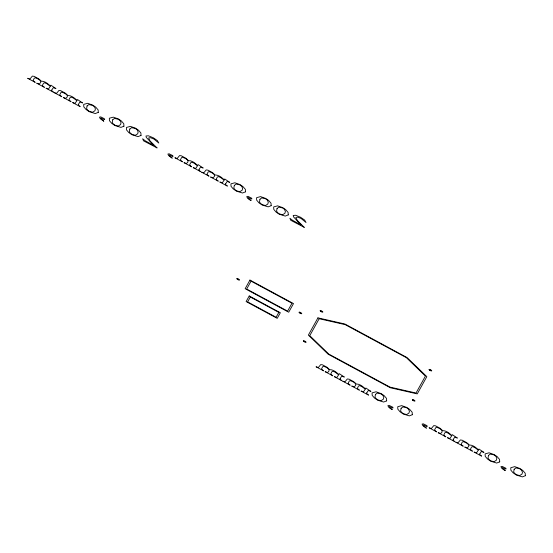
<?xml version="1.0" encoding="UTF-8"?>
<svg xmlns="http://www.w3.org/2000/svg" width="553" height="553" viewBox="0 0 553 553"><rect width="100%" height="100%" fill="white"/><g stroke="black" fill="none" stroke-linecap="round" stroke-linejoin="round"><path stroke-width="0.83" d="M320.194 310.675L321.514 311.387M429.1 369.452L430.421 370.164M236.891 278.636L238.212 279.348M299.125 312.224L300.445 312.936M303.445 340.869L304.765 341.581M412.351 399.646L413.672 400.358M51.775 90.07L51.699 90.713L53.565 92.275L46.003 88.197L48.512 89.012L50.282 86.309L46.687 83.6L44.468 82.784L43.5 83.233L42.318 85.563L44.447 87.36L36.719 83.185L39.263 84.015C43.728 81.001 37.659 78.637 35.122 77.759L34.272 78.25L33.076 80.558L35.198 82.362L27.65 78.291L29.966 79.01L32.33 76.107L34.141 76.349L38.745 78.83L41.24 81.132C44.876 81.084 47.938 83.655 50.406 86.074L50.911 85.176L55.95 88.57L53.323 87.623L51.775 90.07M78.374 104.42L78.298 105.07L80.164 106.632L72.595 102.554L75.111 103.363L76.881 100.66L73.286 97.95L71.067 97.141L70.1 97.591L68.918 99.913L71.047 101.711L63.312 97.542L65.855 98.372C70.328 95.351 64.259 92.987 61.722 92.116L60.865 92.607L59.676 94.916L61.798 96.72L54.249 92.648L56.565 93.36L58.929 90.464L60.74 90.706L65.337 93.187L67.839 95.482C71.475 95.441 74.537 98.005 77.005 100.432L77.51 99.526L82.549 102.92L79.922 101.98L78.374 104.42M199.011 169.529L198.935 170.179L200.801 171.741L193.232 167.656L195.748 168.471L197.518 165.769L193.916 163.059L191.704 162.25L190.737 162.693L189.555 165.022L191.684 166.819L183.949 162.651L186.492 163.481C190.965 160.46 184.896 158.096 182.359 157.225L181.502 157.716L180.313 160.024L182.435 161.829L174.886 157.757L177.202 158.469L179.566 155.573L181.377 155.815L185.974 158.296L188.476 160.591C192.112 160.55 195.174 163.114 197.642 165.541L198.147 164.635L203.186 168.029L200.559 167.089L199.011 169.529M225.61 183.886L225.527 184.529L227.394 186.098L219.831 182.013L222.341 182.829L224.11 180.126L220.516 177.416L218.297 176.601L217.336 177.05L216.154 179.379L218.283 181.177L210.548 177.001L213.092 177.838C217.315 174.879 211.578 172.418 208.958 171.582L208.101 172.066L206.905 174.375L209.027 176.186L201.486 172.107L203.801 172.826L206.165 169.93L207.976 170.165L212.573 172.647L215.076 174.948C218.712 174.907 221.774 177.472 224.242 179.891L224.739 178.992L229.778 182.386L227.159 181.446L225.61 183.886M340.157 378.556L340.081 379.206L341.948 380.768L334.385 376.683L336.895 377.499L338.664 374.796L335.07 372.086L332.851 371.277L331.89 371.727L330.708 374.049L332.83 375.846L325.102 371.678L327.646 372.508C331.869 369.549 326.132 367.095 323.512 366.252L322.655 366.743L321.459 369.051L323.581 370.856L316.033 366.784L318.348 367.496L320.719 364.6L322.523 364.842L327.127 367.323L329.629 369.618C333.265 369.577 336.328 372.141 338.795 374.568L339.293 373.662L344.332 377.056L341.713 376.116L340.157 378.556M366.757 392.913L366.68 393.563L368.547 395.125L360.985 391.04L363.494 391.856L365.263 389.153L361.669 386.443L359.45 385.628L358.489 386.077L357.307 388.406L359.429 390.204L351.701 386.029L354.245 386.865C358.71 383.844 352.648 381.48 350.111 380.609L349.254 381.093L348.058 383.402L350.18 385.213L342.632 381.135L344.948 381.853L347.319 378.957L349.123 379.192L353.726 381.674L356.229 383.976C359.865 383.934 362.927 386.499 365.395 388.918L365.892 388.019L370.932 391.413L368.305 390.473L366.757 392.913M453.197 439.566L453.121 440.209L454.988 441.778L447.425 437.693L449.935 438.508L451.704 435.805L448.11 433.096L445.891 432.28L444.93 432.729L443.741 435.059L445.87 436.856L438.142 432.681L440.686 433.517C444.909 430.559 439.172 428.098 436.552 427.262L435.695 427.745L434.499 430.054L436.621 431.865L429.073 427.787L431.388 428.506L433.759 425.61L435.564 425.845L440.167 428.326L442.67 430.628C446.306 430.587 449.368 433.151 451.836 435.57L452.333 434.672L457.372 438.066L454.746 437.126L453.197 439.566M479.797 453.923L479.721 454.566L481.587 456.128L474.025 452.05L476.534 452.859L478.304 450.163L474.709 447.453L472.49 446.637L471.522 447.087L470.34 449.416L472.469 451.213L464.741 447.038L467.285 447.868C471.75 444.854 465.681 442.483 463.151 441.612L462.294 442.103L461.098 444.412L463.22 446.216L455.672 442.144L457.988 442.856L460.352 439.96L462.163 440.202L466.767 442.683L469.262 444.978C472.898 444.937 475.96 447.501 478.428 449.928L478.933 449.029L483.972 452.416L481.345 451.476L479.797 453.923M87.077 105.941L86.6 108.602L87.651 110.151L89.392 111.381L92.614 112.224L94.943 110.731L95.406 108.872L94.445 106.777L92.579 105.409L88.874 104.586L87.077 105.941M112.722 119.787L112.245 122.448L113.296 123.99L115.045 125.227L118.266 126.063L120.589 124.57L121.059 122.711L120.091 120.623L118.224 119.248L114.519 118.425L112.722 119.787M129.817 129.015L129.34 131.669L130.397 133.218L132.139 134.448L135.361 135.291L137.69 133.798L138.153 131.939L137.185 129.851L135.326 128.476L131.614 127.653L129.817 129.015M234.313 185.407L233.829 188.068L234.887 189.61L236.629 190.847L239.85 191.691L242.179 190.191L242.643 188.331L241.675 186.243L239.815 184.868L236.103 184.045L234.313 185.407M259.958 199.246L259.481 201.907L260.532 203.456L262.274 204.686L265.495 205.529L267.825 204.036L268.288 202.177L267.327 200.082L265.461 198.714L261.749 197.891L259.958 199.246M277.053 208.474L276.576 211.135L277.627 212.684L279.376 213.914L282.597 214.758L284.919 213.264L285.389 211.405L284.422 209.311L282.555 207.942L278.85 207.119L277.053 208.474M375.459 394.434L374.982 397.095L376.033 398.637L377.782 399.874L381.003 400.718L383.326 399.218L383.796 397.358L382.828 395.271L380.962 393.895L377.257 393.072L375.459 394.434M401.105 408.273L400.628 410.934L401.685 412.483L403.427 413.713L406.649 414.556L408.971 413.063L409.441 411.204L408.473 409.109L406.614 407.741L402.902 406.918L401.105 408.273M488.499 455.444L488.023 458.098L489.073 459.647L490.822 460.877L494.043 461.72L496.366 460.227L496.836 458.368L495.868 456.28L494.002 454.905L490.297 454.082L488.499 455.444M514.145 469.283L513.668 471.944L514.719 473.486L516.467 474.723L519.689 475.566L522.011 474.066L522.481 472.214L521.514 470.119L519.647 468.744L515.942 467.921L514.145 469.283M103.743 121.148L100.211 118.667L99.505 117.132L100.757 116.89L104.303 118.674L104.717 119.4L104.026 119.503L100.798 118.01L101.351 119.22L103.743 121.148M156.997 147.879L143.545 140.842L142.626 138.775L145.315 140.842L153.734 145.432L146.255 137.358L145.985 135.976L148.474 135.81L153.34 137.801L157.405 140.593L158.822 143.068L153.838 138.99L150.464 137.669L148.605 137.939L150.05 140.967L156.997 147.879M172.135 158.061L168.596 155.573L167.898 154.045L169.149 153.803L172.695 155.58L173.103 156.305L172.418 156.416L169.19 154.923L169.743 156.133L172.135 158.061M250.979 200.608L247.44 198.126L246.742 196.598L247.993 196.356L251.539 198.133L251.947 198.859L251.262 198.969L248.034 197.476L248.587 198.686L250.979 200.608M249.942 280.074L245.159 288.701L288.721 312.21L293.505 303.583L249.942 280.074M251.062 281.152L246.679 289.046L287.601 311.132L291.977 303.238L251.062 281.152M249.223 295.945L246.113 301.551L277.226 318.348L280.336 312.735L249.223 295.945M250.343 297.023L247.64 301.897L276.113 317.263L278.816 312.39L250.343 297.023M304.233 227.338L290.781 220.301L289.862 218.241L292.551 220.301L300.97 224.891L293.491 216.824L293.221 215.435L295.703 215.276L300.576 217.267L304.641 220.053L306.058 222.527L301.067 218.456L297.701 217.135L295.834 217.405L297.286 220.426L304.233 227.338M317.927 317.857L308.36 335.111L328.102 354.176L390.335 387.764L417.259 393.888L426.833 376.634L407.084 357.57L344.851 323.982L317.927 317.857M319.164 318.728L309.763 335.678L328.855 354.107L389.989 387.1L416.022 393.024L425.423 376.075L406.331 357.639L345.196 324.646L319.164 318.728M392.132 409.635L388.593 407.153L387.888 405.625L389.139 405.384L392.692 407.16L393.1 407.886L392.409 407.996L389.181 406.503L389.734 407.713L392.132 409.635M426.322 428.091L422.789 425.61L422.084 424.082L423.335 423.84L426.881 425.616L427.296 426.342L426.605 426.453L423.377 424.953L423.93 426.169L426.322 428.091M505.166 470.644L501.633 468.163L500.928 466.628L502.179 466.386L505.725 468.17L506.14 468.896L505.449 469.006L502.221 467.506L502.774 468.716L505.166 470.644M98.282 112.383L95.268 113.552L89.282 111.699L86.074 109.522L83.793 106.853L83.69 104.379L87.651 103.307L92.731 105.091L95.669 107.068L98.137 109.902L98.282 112.383M123.927 126.222L120.913 127.39L114.927 125.545L111.727 123.36L109.439 120.692L109.335 118.224L113.296 117.146L118.377 118.936L121.321 120.913L123.782 123.741L123.927 126.222M141.022 135.45L138.008 136.619L132.029 134.773L128.821 132.589L126.54 129.92L126.437 127.453L130.39 126.374L135.478 128.165L138.416 130.142L140.884 132.969L141.022 135.45M245.511 191.843L242.497 193.011L236.518 191.165L233.311 188.988L231.03 186.313L230.926 183.845L234.887 182.766L239.967 184.557L242.905 186.534L245.373 189.361L245.511 191.843M271.164 205.688L268.15 206.857L262.163 205.004L258.956 202.827L256.675 200.151L256.571 197.684L260.532 196.612L265.613 198.396L268.551 200.373L271.018 203.207L271.164 205.688M288.258 214.91L285.244 216.085L279.265 214.232L276.058 212.055L273.776 209.38L273.666 206.912L277.627 205.84L282.714 207.624L285.652 209.601L288.113 212.435L288.258 214.91M386.665 400.87L383.651 402.045L377.671 400.192L374.464 398.015L372.183 395.34L372.072 392.872L376.033 391.794L381.121 393.584L384.059 395.561L386.519 398.388L386.665 400.87M412.31 414.715L409.296 415.884L403.317 414.031L400.109 411.854L397.828 409.179L397.725 406.711L401.678 405.639L406.766 407.423L409.704 409.4L412.165 412.234L412.31 414.715M499.705 461.879L496.691 463.048L490.711 461.195L487.504 459.018L485.223 456.349L485.112 453.875L489.073 452.803L494.154 454.587L497.099 456.564L499.559 459.398L499.705 461.879M525.35 475.718L522.336 476.893L516.357 475.041L513.149 472.863L510.868 470.188L510.758 467.72L514.719 466.642L519.806 468.432L522.744 470.409L525.205 473.237L525.35 475.718M429.584 370.123A1.5 0.422 28.3 0 0 431.741 370.876A1.5 0.422 28.3 0 0 429.937 369.494A1.5 0.422 28.3 0 0 429.584 370.123M412.835 400.317A1.5 0.422 28.3 0 0 414.992 401.07A1.5 0.422 28.3 0 0 413.188 399.688A1.5 0.422 28.3 0 0 412.835 400.317M303.929 341.547A1.5 0.422 28.3 0 0 306.092 342.3A1.5 0.422 28.3 0 0 304.281 340.911A1.5 0.422 28.3 0 0 303.929 341.547M320.678 311.353A1.5 0.422 28.3 0 0 322.841 312.106A1.5 0.422 28.3 0 0 321.03 310.717A1.5 0.422 28.3 0 0 320.678 311.353M237.375 279.306A1.5 0.422 28.3 0 0 239.539 280.06A1.5 0.422 28.3 0 0 237.728 278.677A1.5 0.422 28.3 0 0 237.375 279.306M299.608 312.894A1.5 0.422 28.3 0 0 301.765 313.648A1.5 0.422 28.3 0 0 299.961 312.258A1.5 0.422 28.3 0 0 299.608 312.894"/></g></svg>
